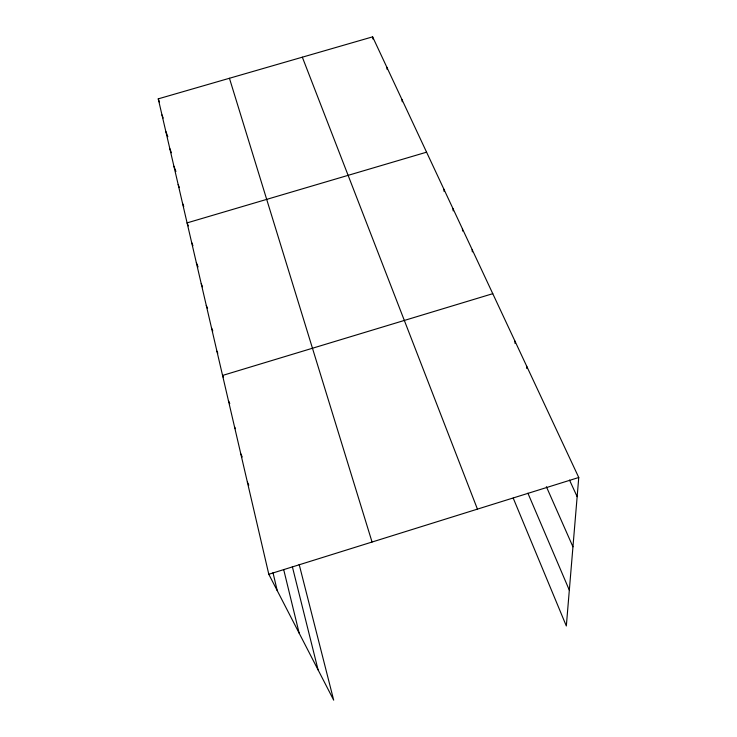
<?xml version="1.0" encoding="UTF-8"?>
<svg xmlns="http://www.w3.org/2000/svg" width="737" height="737" viewBox="0 0 737 737"><rect width="100%" height="100%" fill="white"/><g stroke="black" fill="none" stroke-linecap="round" stroke-linejoin="round"><path stroke-width="1.11" d="M299.167 564.422L333.686 700.15L268.802 574.27L158.243 98.859L372.627 36.85L578.757 477.493L566.329 625.971L513.219 498.111M268.802 574.27L578.757 477.493M492.767 293.685L222.565 375.446L223.477 377.537M426.576 152.181L187.087 222.887L188.304 225.946M247.374 482.127L248.802 485.149M569.517 480.091L577.154 496.674M240.806 453.863L242.233 456.968M234.486 426.705L235.398 428.713M228.415 400.578L229.778 403.655M546.384 486.706L572.953 546.817M527.904 493.182L569.323 590.162M216.936 351.236L217.802 353.253M211.51 327.91L212.809 330.968M206.277 305.404L207.567 308.508M201.229 283.699L202.518 286.831M196.355 262.731L198.069 266.951M191.638 242.473L192.928 245.661M182.546 203.384L183.762 206.452M178.161 184.517L179.377 187.613M173.923 166.267L175.931 171.445M302.336 57.182L477.438 509.129M169.814 148.607L171.417 152.762M165.834 131.499L167.824 136.714M161.974 114.926L163.172 118.058M158.243 98.859L159.422 102.001M229.447 78.269L372.056 542.027M292.359 566.725L318.08 669.869M283.763 569.867L299.158 633.147M272.994 572.667L277.213 590.577M372.627 36.85L372.95 39.052M386.833 67.233L387.146 69.435M401.96 99.569L402.245 101.77M443.886 189.179L444.098 191.454M452.988 208.635L453.181 210.893M462.403 228.774L462.578 231.022M472.168 249.631L472.316 251.861M514.97 341.139L515.006 343.378M526.725 366.261L526.725 368.472"/></g></svg>
